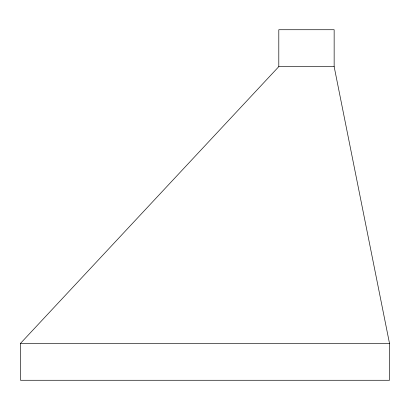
<?xml version="1.0" encoding="UTF-8"?>
<svg xmlns="http://www.w3.org/2000/svg" width="410" height="410" viewBox="0 0 410 410"><rect width="100%" height="100%" fill="white"/><g stroke="black" fill="none" stroke-linecap="round" stroke-linejoin="round"><path stroke-width="0.61" d="M20.5 343.375L278.8 66.625L278.8 29.725L334.15 29.725L334.15 66.625L389.5 343.375L389.5 380.275L20.5 380.275L20.5 343.375L389.5 343.375M278.8 66.625L334.15 66.625"/></g></svg>
